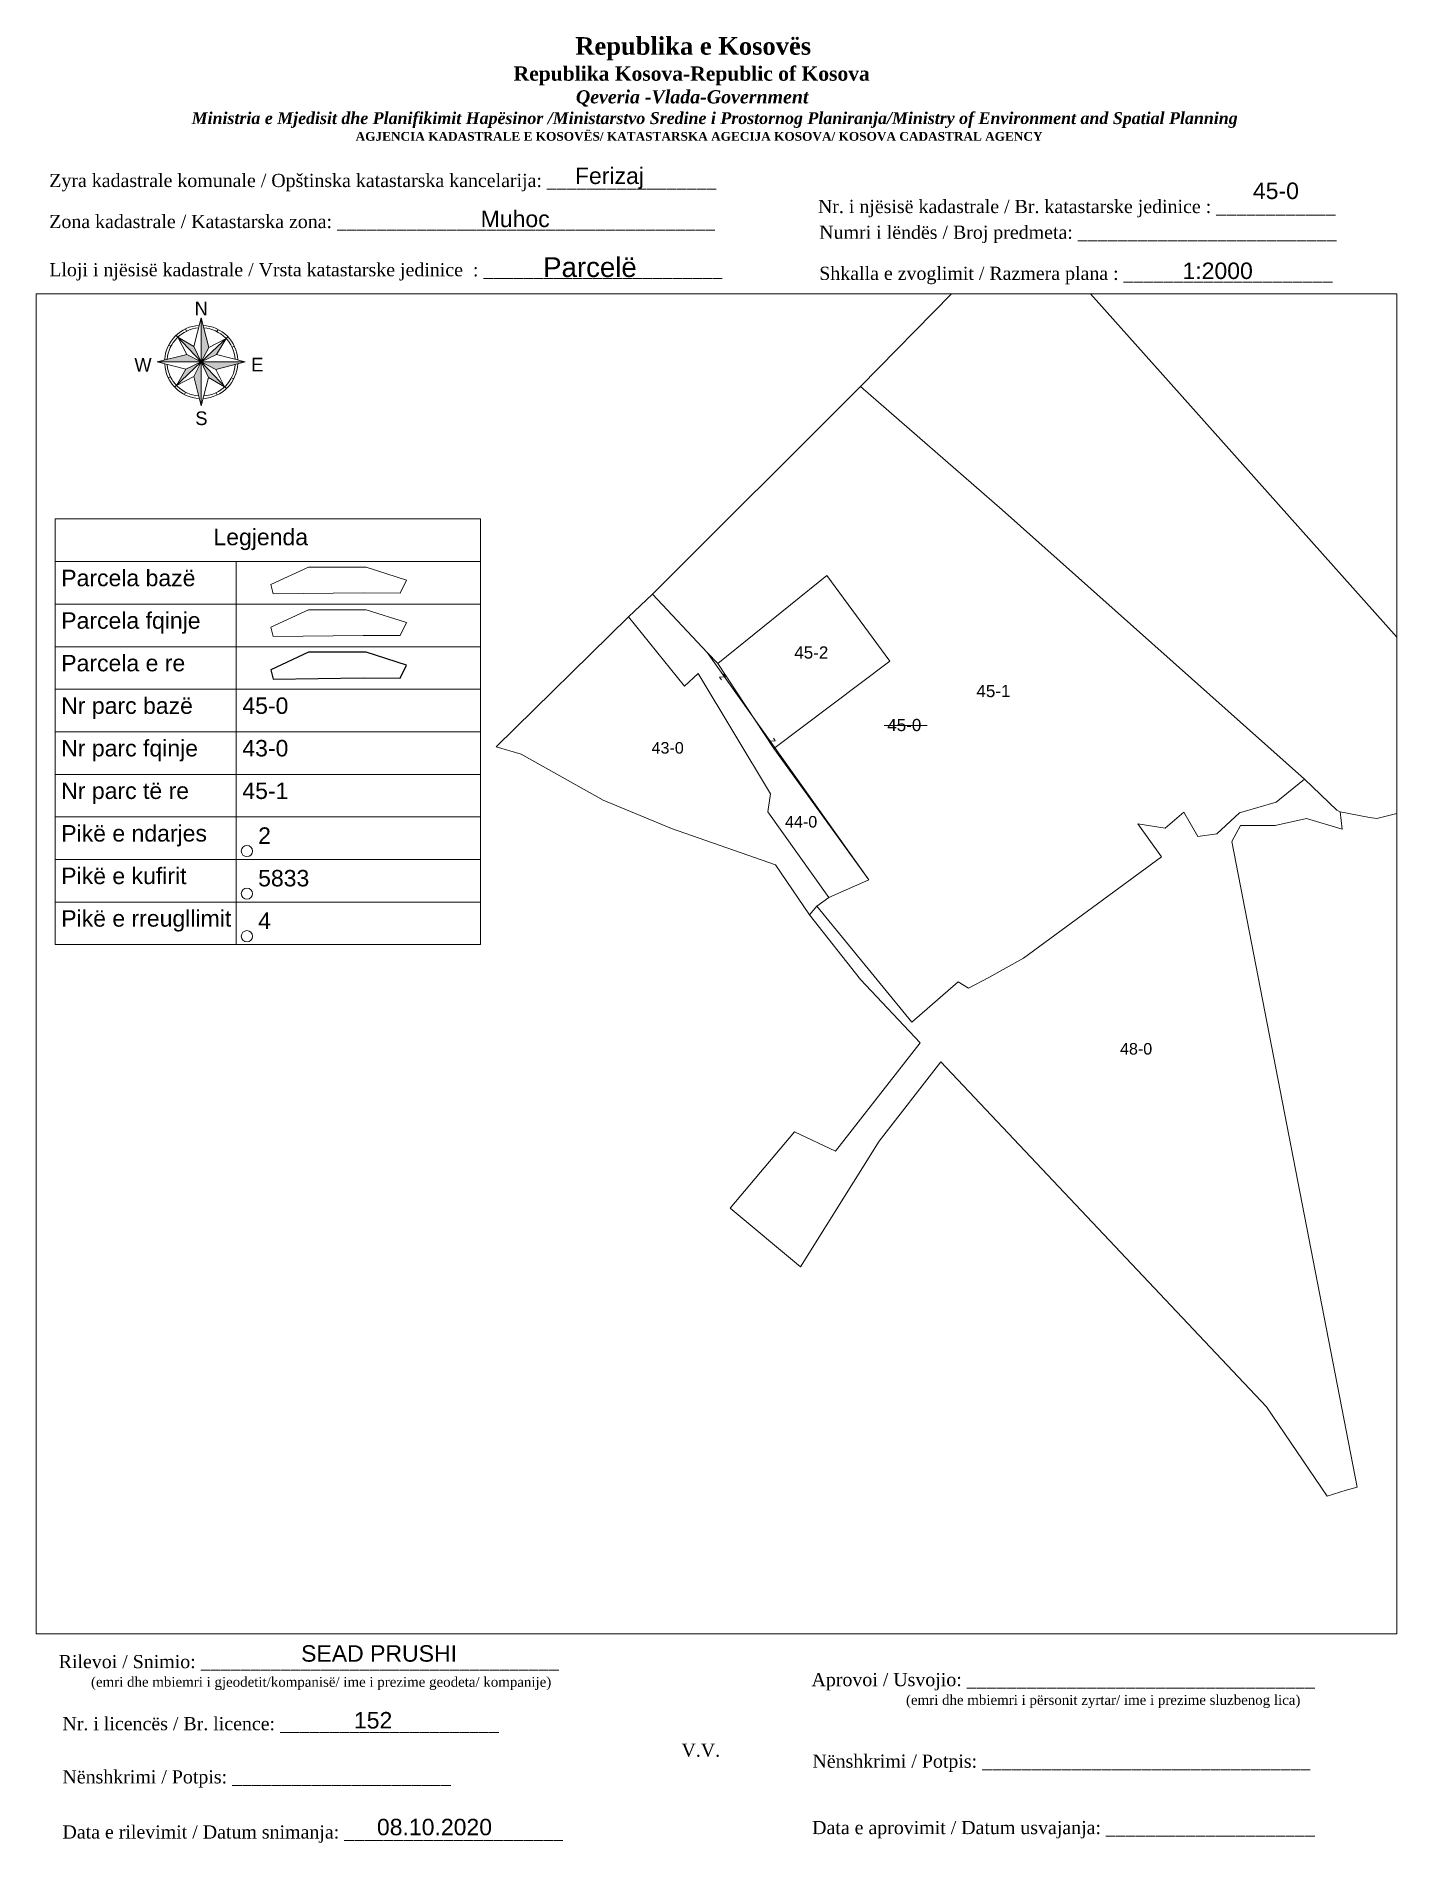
# Paper-space layout 'Layout1' of a CAD drawing. Header units: metres, sheet in millimetres. Extents: x 1 to 208, y 2 to 276.
# The model-space entities are those that its viewports show. They can reach past a viewport. Long polylines and large blocks are cut down to what shows.
import ezdxf
from ezdxf.enums import TextEntityAlignment as Align

# ---------------------------------------------------------------- set-up
doc = ezdxf.new("R2010")
doc.units = ezdxf.units.M
doc.layers.get('0').update_dxf_attribs({"lineweight": 0})
for name, color, linetype, lineweight in [('Korniza e jashtme', 7, 'Continuous', 0), ('Legjenda', 7, 'Continuous', 0), ('Nr Parceles Baze', 7, 'Continuous', 0), ('Parcela Baze', 7, 'Continuous', 0), ('Pikat Ndarjes', 1, 'Continuous', 0), ('Pikat zyrtare', 7, 'Continuous', 0), ('rregullimi pikat', 5, 'Continuous', 0)]:
    doc.layers.add(name, color=color, linetype=linetype, lineweight=lineweight)
doc.layers.add('Nr. Parcel. Re', color=1, linetype='Continuous')
doc.layers.add('Parcele_re', color=1, linetype='Continuous')
doc.styles.add('North Arrow Text', font='BOD_R.TTF', dxfattribs={"height": 0.1})
doc.styles.get("Standard").update_dxf_attribs({"font": 'arial.ttf'})

# ---------------------------------------------------------------- blocks, each defined once
blk = doc.blocks.new('*U57')
at = {"linetype": 'ByBlock', "lineweight": -2}
h = blk.add_hatch(color=0, dxfattribs=at)
h.paths.add_polyline_path([(0, 263), (0, 0), (45, 87)])
h.paths.add_polyline_path([(148, 140), (0, 0), (92, 44)])
h.paths.add_polyline_path([(263, 0), (0, 0), (87, -45)])
h.paths.add_polyline_path([(0, 0), (44, -92), (140, -148)])
h.paths.add_polyline_path([(0, 0), (-45, -87), (0, -263)])
h.paths.add_polyline_path([(0, 0), (-92, -44), (-148, -140)])
h.paths.add_polyline_path([(-87, 45), (-263, 0), (0, 0)])
h.paths.add_polyline_path([(-44, 92), (-140, 148), (0, 0)])
at = {"color": 0, "linetype": 'ByBlock', "lineweight": -2}
for points in [[(0, 263), (-44, 92)], [(0, 263), (0, -263)], [(0, 263), (45, 87)], [(0, 0), (-150, 159)], [(-140, 148), (-87, 45)], [(-140, 148), (-44, 92)], [(-95, 197), (-89, 184)], [(0, 0), (159, 150)], [(148, 140), (45, 87)], [(148, 140), (92, 44)], [(101, 194), (94, 181)], [(-263, 0), (-87, 45)], [(263, 0), (-263, 0)], [(-194, 101), (-181, 94)], [(-87, 45), (0, 0)], [(-44, 92), (0, 0)], [(45, 87), (0, 0)], [(92, 44), (0, 0)], [(263, 0), (87, -45)], [(263, 0), (92, 44)], [(197, 95), (184, 89)], [(-263, 0), (-92, -44)], [(-197, -95), (-184, -89)], [(0, 0), (-159, -150)], [(-148, -140), (-92, -44)], [(-148, -140), (-45, -87)], [(-92, -44), (0, 0)], [(0, 0), (-45, -87)], [(0, -263), (-45, -87)], [(0, 0), (150, -159)], [(0, 0), (87, -45)], [(0, 0), (44, -92)], [(0, -263), (44, -92)], [(140, -148), (44, -92)], [(140, -148), (87, -45)], [(181, -94), (194, -101)], [(-94, -181), (-101, -194)], [(89, -184), (95, -197)]]:
    blk.add_lwpolyline(points, dxfattribs=at)
for radius, start, end in [(219, 93.0735, 177.0835), (219, 3.0735, 87.0835), (204, 94.422, 175.7351), (204, 4.422, 85.7351), (219, 183.0735, 267.0835), (204, 184.422, 265.7351), (219, 273.0735, 357.0835), (204, 274.422, 355.7351)]:
    blk.add_arc((0, 0), radius, start, end, dxfattribs=at)
at = {"color": 0, "linetype": 'ByBlock', "lineweight": -2, "style": 'North Arrow Text'}
for s, p in [('N', (0, 254)), ('W', (-348, -82)), ('E', (335, -81)), ('S', (1, -402))]:
    blk.add_text(s, height=81.9, rotation=0.0785, dxfattribs=at).set_placement(p, align=Align.BOTTOM_CENTER)

msp = doc.modelspace()

# ---------------------------------------------------------------- linework, layer by layer
at = {"layer": 'Nr Parceles Baze', "color": 1, "lineweight": 9}
msp.add_line((7512521.98, 4695705.97), (7512534.98, 4695705.97), dxfattribs=at)
at = {"layer": 'Nr Parceles Baze', "color": 253, "lineweight": 9}
for points in [[(7512557.81, 4695771.42), (7512514.71, 4695808.83), (7512564.49, 4695859.64), (7512605.78, 4695813.36), (7512718.39, 4695687.11), (7512713.31, 4695683.58), (7512705.44, 4695682.67), (7512682.68, 4695680.5), (7512671.54, 4695677.74), (7512669.35, 4695678.02), (7512660.46, 4695679.78), (7512659.45, 4695680.2), (7512649.58, 4695689.62), (7512557.81, 4695771.42)], [(7512451.59, 4695745.82), (7512468.21, 4695728.09), (7512517.31, 4695659.11), (7512505.19, 4695653.75), (7512486.58, 4695679.7), (7512487.43, 4695685.21), (7512465.43, 4695721.75), (7512461.34, 4695717.94), (7512444.26, 4695738.98), (7512451.59, 4695745.82)], [(7512404.06, 4695699.46), (7512444.26, 4695738.98), (7512461.34, 4695717.94), (7512465.43, 4695721.75), (7512487.43, 4695685.21), (7512486.58, 4695679.7), (7512505.19, 4695653.75), (7512501.52, 4695651.07), (7512499.25, 4695648.47), (7512488.97, 4695663.64), (7512457.38, 4695674.63), (7512436.64, 4695683.25), (7512411.66, 4695697.26), (7512404.06, 4695699.46)], [(7512665.61, 4695474.76), (7512662.25, 4695473.78), (7512656.51, 4695472.03), (7512638.06, 4695499.1), (7512539.18, 4695603.8), (7512520.47, 4695579.71), (7512496.53, 4695541.58), (7512475.2, 4695559.45), (7512494.69, 4695582.61), (7512507.19, 4695576.68), (7512532.86, 4695609.59), (7512514.79, 4695628.86), (7512499.25, 4695648.47), (7512501.52, 4695651.07), (7512530.32, 4695615.92), (7512544.46, 4695628.12), (7512547.54, 4695626.17), (7512553.72, 4695629.42), (7512564.27, 4695635.27), (7512606.17, 4695666.12), (7512599.03, 4695676.12), (7512607.31, 4695674.75), (7512612.98, 4695679.59), (7512617.23, 4695672.3), (7512623.03, 4695673.09), (7512629.91, 4695679.46), (7512640.97, 4695682.71), (7512649.58, 4695689.62), (7512659.45, 4695680.2), (7512660.46, 4695679.78), (7512661.08, 4695674.49), (7512650.22, 4695677.74), (7512640.73, 4695675.61), (7512630.17, 4695675.61), (7512627.56, 4695670.71), (7512665.61, 4695474.76)]]:
    msp.add_lwpolyline(points, dxfattribs=at)
at = {"layer": 'Parcela Baze'}
msp.add_lwpolyline([(7512505.19, 4695653.75), (7512517.31, 4695659.11), (7512468.21, 4695728.09), (7512451.59, 4695745.82), (7512514.71, 4695808.83), (7512557.81, 4695771.42), (7512649.58, 4695689.62), (7512640.97, 4695682.71), (7512629.91, 4695679.46), (7512623.03, 4695673.09), (7512617.23, 4695672.3), (7512612.98, 4695679.59), (7512607.31, 4695674.75), (7512599.03, 4695676.12), (7512606.17, 4695666.12), (7512564.27, 4695635.27), (7512553.72, 4695629.42), (7512547.54, 4695626.17), (7512544.46, 4695628.12), (7512530.32, 4695615.92), (7512501.52, 4695651.07), (7512505.19, 4695653.75)], dxfattribs=at)
at = {"layer": 'Parcele_re', "linetype": 'Continuous', "lineweight": 9}
for p, q in [((7512471.38, 4695724.8), (7512468.21, 4695728.09)), ((7512488.42, 4695698.99), (7512517.31, 4695659.11))]:
    msp.add_line(p, q, dxfattribs=at)
msp.add_lwpolyline([(7512488.42, 4695698.99), (7512523.68, 4695725.43), (7512504.53, 4695751.53), (7512471.38, 4695724.8)], close=True, dxfattribs=at)
for points in [[(7512473.17, 4695721.51), (7512473.75, 4695720.69), (7512471.95, 4695720.64), (7512472.53, 4695719.82)], [(7512488.29, 4695702.09), (7512488.87, 4695701.27), (7512487.07, 4695701.22), (7512487.65, 4695700.4)]]:
    msp.add_lwpolyline(points, dxfattribs=at)

# ---------------------------------------------------------------- texts
at = {"layer": 'Nr Parceles Baze'}
msp.add_text('45-0', height=3.7, dxfattribs=at).set_placement((7512522.88, 4695704.25))
at = {"layer": 'Nr Parceles Baze', "color": 253, "lineweight": 9}
for s, p in [('43-0', (7512451.3, 4695697.42)), ('44-0', (7512491.83, 4695674.98)), ('48-0', (7512593.57, 4695606.05))]:
    msp.add_text(s, height=3.5, dxfattribs=at).set_placement(p)
at = {"layer": 'Nr. Parcel. Re', "lineweight": 9}
for s, p in [('45-2', (7512494.65, 4695726.26)), ('45-1', (7512549.96, 4695714.57))]:
    msp.add_text(s, height=3.7, dxfattribs=at).set_placement(p)

psp = doc.layouts.get("Layout1")

# ---------------------------------------------------------------- linework, layer by layer
at = {"layer": 'Legjenda', "flags": 128}
psp.add_lwpolyline([(3.86, 202.75), (68.49, 202.75), (68.49, 138.15), (3.86, 138.15)], close=True, dxfattribs=at)
for points in [[(3.86, 202.75), (3.86, 138.15)], [(3.86, 202.75), (68.49, 202.75)], [(3.86, 196.29), (68.49, 196.29)], [(31.35, 196.29), (31.35, 138.15)], [(3.86, 189.83), (68.49, 189.83)], [(3.86, 183.37), (68.49, 183.37)], [(3.86, 176.91), (68.49, 176.91)], [(3.86, 170.45), (68.49, 170.45)], [(3.86, 163.99), (68.49, 163.99)], [(3.86, 157.53), (68.49, 157.53)], [(3.86, 151.07), (68.49, 151.07)], [(3.86, 144.61), (68.49, 144.61)]]:
    psp.add_lwpolyline(points, dxfattribs=at)
at = {"layer": 'Parcela Baze', "flags": 128}
psp.add_lwpolyline([(36.65, 192.79), (36.98, 191.38), (50.66, 191.55), (56.26, 191.51), (57.25, 193.49), (51.12, 195.44), (42.33, 195.44)], close=True, dxfattribs=at)
at = {"layer": 'Parcela Baze', "color": 255, "flags": 128}
psp.add_lwpolyline([(36.65, 186.33), (36.98, 184.92), (50.66, 185.09), (56.26, 185.05), (57.25, 187.04), (51.12, 188.98), (42.33, 188.98)], close=True, dxfattribs=at)
at = {"layer": 'Parcele_re', "flags": 128}
psp.add_lwpolyline([(36.65, 179.87), (36.98, 178.46), (50.66, 178.63), (56.26, 178.59), (57.25, 180.58), (51.12, 182.52), (42.33, 182.52)], close=True, dxfattribs=at)
at = {"layer": 'Pikat Ndarjes'}
psp.add_circle((32.99, 152.34), 0.845, dxfattribs=at)
at = {"layer": 'Pikat zyrtare'}
psp.add_circle((32.99, 145.88), 0.845, dxfattribs=at)
at = {"layer": 'rregullimi pikat'}
psp.add_circle((32.99, 139.42), 0.845, dxfattribs=at)

# ---------------------------------------------------------------- block references
at = {"xscale": 0.0254, "yscale": 0.0254, "zscale": 0.0254}
psp.add_blockref('*U57', (26.06, 226.59), dxfattribs=at)

# ---------------------------------------------------------------- texts
psp.add_text('Legjenda', height=2.5).set_placement((27.91, 198.77))
for s, insert, char_height, width, attachment_point in [('\\pi77.297;{\\fBook Antiqua|b1|i0|c0|p18;\\H1.333x;Republika e Kosovës\\fTimes New Roman|b1|i0|c0|p18;\\P\\pi67.927;\\fBook Antiqua|b1|i0|c0|p18;\\H0.8125x;Republika Kosova-Republic of Kosova\\fTimes New Roman|b1|i0|c0|p18;\\P\\pi77.378;\\fBook Antiqua|b1|i1|c0|p18;\\H0.9233x;Qeveria -Vlada-Government \\P\\pi13.032,l6,t23.033;\\fTimes New Roman|b1|i1|c0|p18;\\H0.9x;Ministria e Mjedisit dhe Planifikimit Hapësinor /Ministarstvo Sredine i Prostornog Planiranja/Ministry of Environment and Spatial Planning\\P\\pi43.931,l0,tz;\\fBook Antiqua|b1|i0|c0|p18;\\H0.7406x;AGJENCIA KADASTRALE E KOSOVËS/ KATASTARSKA AGECIJA KOSOVA/ KOSOVA CADASTRAL AGENCY}', (5.57, 275.89), 2, 191.8237, 1), ('{\\fTimes New Roman|b0|i0|c0|p18;Zyra kadastrale komunale / Opštinska katastarska kancelarija: _________________}', (2.98, 255.14), 2, 100.6873, 1), ('Ferizaj', (88.05, 254.47), 2.5, 9.9735, 5), ('45-0', (189.26, 252.55), 2.5, 22.9057, 5), ('Muhoc', (73.73, 248.29), 2.5, 41.1507, 5), ('{\\fTimes New Roman|b0|i0|c0|p18;Nr. i njësisë kadastrale / Br. katastarske jedinice : ____________}', (119.71, 251.19), 2, 79.9484, 1), ('{\\fTimes New Roman|b0|i0|c0|p18;Zona kadastrale / Katastarska zona: ______________________________________}', (2.98, 248.91), 2, 100.6873, 1), ('{\\fTimes New Roman|b0|i0|c0|p18;Numri i lëndës / Broj predmeta: __________________________}', (119.91, 247.28), 2, 79.9484, 1), ('{\\fTimes New Roman|b0|i0|c0|p18;Lloji i njësisë kadastrale / Vrsta katastarske jedinice  : ________________________}', (2.98, 241.59), 2, 100.6873, 1), ('Parcelë', (85.09, 240.96), 3, 28.8529, 5), ('1:2000', (180.41, 240.41), 2.5, 10.1784, 5), ('{\\fTimes New Roman|b0|i0|c0|p18;Shkalla e zvoglimit / Razmera plana : _____________________}', (119.91, 241.04), 2, 79.9484, 1), ('{\\fTimes New Roman|b0|i0|c0|p18;Rilevoi / Snimio: ____________________________________\\P     \\H0.75x;(emri dhe mbiemri i gjeodetit/kompanisë/ ime i prezime geodeta/ kompanije)}', (42.38, 27.65), 2, 74.7958, 5), ('SEAD PRUSHI', (53.06, 30.53), 2.5, 27.1816, 5), ('{\\fTimes New Roman|b0|i0|c0|p18; Aprovoi / Usvojio: ___________________________________\\P                    \\H0.75x;(emri dhe mbiemri i përsonit zyrtar/ ime i prezime sluzbenog lica)}', (117.98, 27.58), 2, 83.344, 1), ('{\\fTimes New Roman|b0|i0|c0|p18;Nr. i licencës / Br. licence: ______________________\\P                                }', (4.98, 20.89), 2, 83.344, 1), ('152', (52.16, 20.39), 2.5, 5.3971, 5), ('{\\fTimes New Roman|b0|i0|c0|p18;V.V.                                 }', (101.92, 15.84), 2, 5.7076, 5), ('{\\fTimes New Roman|b0|i0|c0|p18; Nënshkrimi / Potpis: _________________________________}', (118.12, 15.2), 2, 83.344, 1), ('{\\fTimes New Roman|b0|i0|c0|p18;Nënshkrimi / Potpis: ______________________\\P                                 }', (4.98, 12.82), 2, 83.344, 1), ('{\\fTimes New Roman|b0|i0|c0|p18;Data e rilevimit / Datum snimanja: ______________________\\P                                 }', (4.98, 4.45), 2, 83.344, 1), ('08.10.2020', (61.48, 4.18), 2.5, 21.186, 5), ('{\\fTimes New Roman|b0|i0|c0|p18; Data e aprovimit / Datum usvajanja: _____________________}', (118.07, 5.12), 2, 83.344, 1)]:
    psp.add_mtext(s, dxfattribs=dict(insert=insert, char_height=char_height, width=width, attachment_point=attachment_point))
at = {"layer": 'Legjenda'}
for s, p in [('Parcela bazë', (4.8, 192.55)), ('Parcela fqinje', (4.8, 186.09)), ('Parcela e re', (4.8, 179.63)), ('Nr parc bazë', (4.8, 173.17)), ('Nr parc fqinje', (4.8, 166.71)), ('Nr parc të re', (4.8, 160.25)), ('Pikë e ndarjes', (4.8, 153.79)), ('Pikë e kufirit', (4.8, 147.33)), ('Pikë e rreugllimit', (4.8, 140.87))]:
    psp.add_text(s, height=2.5, dxfattribs=at).set_placement(p)
at = {"layer": 'Nr Parceles Baze'}
psp.add_text('45-0', height=2.5, dxfattribs=at).set_placement((32.3, 173.17))
at = {"layer": 'Nr Parceles Baze', "color": 255}
psp.add_text('43-0', height=2.5, dxfattribs=at).set_placement((32.3, 166.71))
at = {"layer": 'Nr. Parcel. Re'}
psp.add_text('45-1', height=2.5, dxfattribs=at).set_placement((32.3, 160.25))
at = {"layer": 'Pikat Ndarjes'}
psp.add_text('2', height=2.5, dxfattribs=at).set_placement((34.7, 153.44))
at = {"layer": 'Pikat zyrtare'}
psp.add_text('5833', height=2.5, dxfattribs=at).set_placement((34.7, 146.98))
at = {"layer": 'rregullimi pikat'}
psp.add_text('4', height=2.5, dxfattribs=at).set_placement((34.7, 140.52))

# ---------------------------------------------------------------- viewports
at = {"layer": 'Korniza e jashtme', "view_target_point": (7512309.53, 4693564.83)}
psp.add_viewport(center=(104.31, 135.25), size=(206.65, 203.4046), view_center_point=(161.5, 2068.81), view_height=406.8091, dxfattribs=at)

doc.saveas('drawing.dxf')
